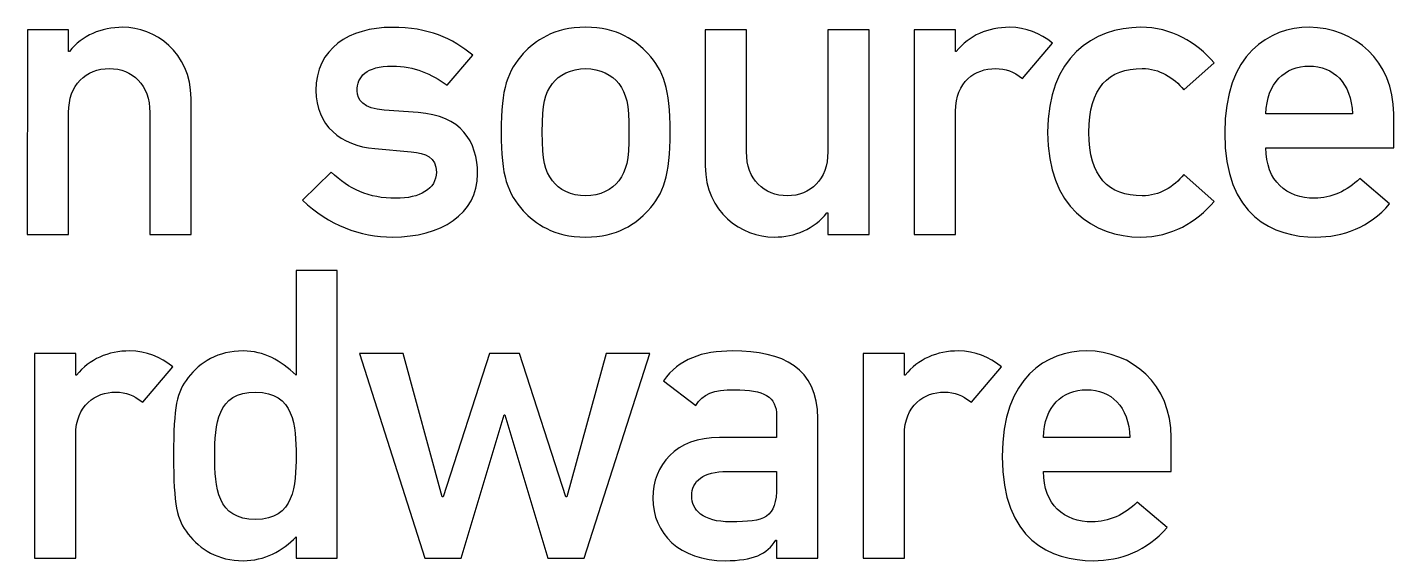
# Model space of a CAD drawing. Extents: x 5 to 486, y 5 to 284.
# Drawn here: x 44.95 to 56.03, y 128.65 to 132.98 of the extents above; entities that cross this region are included whole.
import ezdxf

# ---------------------------------------------------------------- set-up
doc = ezdxf.new("R2010")
doc.units = 0
doc.layers.add('Layer_1', color=7, linetype='CONTINUOUS')

msp = doc.modelspace()

# ---------------------------------------------------------------- linework, layer by layer
at = {"layer": 'Layer_1', "color": 3}
for p, q in [((44.954537, 132.957581), (44.95443, 131.296158)), ((45.288766, 132.957581), (44.954537, 132.957581)), ((45.288766, 132.78066), (45.288766, 132.957581)), ((50.449734, 132.957581), (50.449652, 131.853117)), ((50.783865, 132.957581), (50.449734, 132.957581)), ((50.783865, 131.967946), (50.783865, 132.957581)), ((51.776739, 132.957581), (51.442608, 132.957581)), ((51.442608, 132.957581), (51.442608, 131.967946)), ((51.776739, 131.295978), (51.776739, 132.957581)), ((52.47751, 132.957565), (52.143191, 132.957565)), ((52.143191, 132.957565), (52.143273, 131.296158)), ((52.47751, 132.780644), (52.47751, 132.957565)), ((53.021588, 132.561063), (53.264119, 132.849484)), ((45.295325, 132.78066), (45.288766, 132.78066)), ((48.358701, 132.508515), (48.565049, 132.750856)), ((52.48407, 132.780644), (52.47751, 132.780644)), ((54.328604, 132.46929), (54.574373, 132.688863)), ((46.281623, 131.296158), (46.281623, 132.400442)), ((45.288659, 131.296158), (45.288659, 132.285613)), ((45.947394, 132.285613), (45.947394, 131.296158)), ((48.122648, 132.285703), (47.847362, 132.305217)), ((52.477592, 131.296158), (52.477592, 132.295608)), ((55.69494, 132.275799), (54.993734, 132.275799)), ((56.029259, 132.000611), (56.029259, 132.275897)), ((47.771857, 131.993937), (48.066853, 131.967782)), ((54.993734, 132.000611), (56.029259, 132.000611)), ((47.418015, 131.803906), (47.185389, 131.574593)), ((54.574373, 131.564688), (54.328604, 131.784269)), ((55.996414, 131.545166), (55.753883, 131.751513)), ((51.436048, 131.473087), (51.442608, 131.473087)), ((51.442608, 131.473087), (51.442608, 131.295978)), ((44.95443, 131.296158), (45.288659, 131.296158)), ((45.947394, 131.296158), (46.281623, 131.296158)), ((51.442608, 131.295978), (51.776739, 131.295978)), ((52.143273, 131.296158), (52.477592, 131.296158)), ((47.467152, 131.005146), (47.132923, 131.005146)), ((47.132923, 131.005146), (47.132923, 130.156258)), ((47.467152, 128.671756), (47.467152, 131.005146)), ((45.012365, 130.333178), (45.012357, 128.671756)), ((45.346594, 130.333178), (45.012365, 130.333178)), ((45.346594, 130.156258), (45.346594, 130.333178)), ((47.999857, 130.333178), (47.646014, 130.333178)), ((47.646014, 130.333178), (48.176872, 128.67176)), ((48.317798, 129.169861), (47.999857, 130.333178)), ((48.70116, 130.333178), (48.324368, 129.169861)), ((48.943687, 130.333178), (48.70116, 130.333178)), ((49.320479, 129.169861), (48.943687, 130.333178)), ((49.644897, 130.333178), (49.327234, 129.169861)), ((49.468161, 128.67176), (49.998926, 130.333178)), ((49.998926, 130.333178), (49.644897, 130.333178)), ((51.729389, 130.333178), (51.729282, 128.671756)), ((52.06352, 130.333178), (51.729389, 130.333178)), ((52.06352, 130.156258), (52.06352, 130.333178)), ((45.353154, 130.156258), (45.346594, 130.156258)), ((45.890672, 129.936677), (46.133112, 130.225098)), ((52.070079, 130.156258), (52.06352, 130.156258)), ((52.607409, 129.936677), (52.849939, 130.225098)), ((50.11006, 130.110359), (50.372293, 129.910489)), ((48.471772, 128.67176), (48.819139, 129.835169)), ((48.819139, 129.835169), (48.825708, 129.835169)), ((48.825708, 129.835169), (49.173075, 128.67176)), ((51.027609, 129.825357), (51.027609, 129.651675)), ((51.362018, 128.671756), (51.362018, 129.805655)), ((45.346586, 128.671756), (45.346586, 129.671386)), ((51.027609, 129.651675), (50.565506, 129.651675)), ((52.063413, 128.671756), (52.063413, 129.671386)), ((53.891672, 129.651675), (53.190458, 129.651675)), ((54.225803, 129.376299), (54.225803, 129.651773)), ((50.627958, 129.376487), (51.027699, 129.376487)), ((51.027699, 129.376487), (51.027699, 129.255173)), ((53.190458, 129.376299), (54.225803, 129.376299)), ((48.324368, 129.169861), (48.317798, 129.169861)), ((49.327234, 129.169861), (49.320479, 129.169861)), ((54.193138, 128.920853), (53.950616, 129.12739)), ((47.132923, 128.845446), (47.132923, 128.671756)), ((51.021131, 128.819258), (51.027691, 128.819258)), ((51.027691, 128.819258), (51.027691, 128.671756)), ((45.012357, 128.671756), (45.346586, 128.671756)), ((47.132923, 128.671756), (47.467152, 128.671756)), ((48.176872, 128.67176), (48.471772, 128.67176)), ((49.173075, 128.67176), (49.468161, 128.67176)), ((51.027691, 128.671756), (51.027699, 128.671756)), ((51.027699, 128.671756), (51.362018, 128.671756)), ((51.729282, 128.671756), (52.063413, 128.671756))]:
    msp.add_line(p, q, dxfattribs=at)
for points in [[(45.727821, 132.977292), (45.550892, 132.977292), (45.400069, 132.911699), (45.295325, 132.78066)], [(46.281623, 132.400442), (46.281623, 132.777422), (45.986725, 132.977292), (45.727821, 132.977292)], [(47.912783, 132.977095), (47.56218, 132.977095), (47.293462, 132.803413), (47.293462, 132.465855)], [(48.565049, 132.750856), (48.401173, 132.888544), (48.204631, 132.977095), (47.912783, 132.977095)], [(49.479358, 132.977292), (49.220545, 132.977292), (49.066573, 132.865792), (48.974776, 132.764188)], [(49.984122, 132.764188), (49.892332, 132.865792), (49.738353, 132.977292), (49.479358, 132.977292)], [(52.916746, 132.977275), (52.739825, 132.977275), (52.588904, 132.911682), (52.48407, 132.780644)], [(53.264119, 132.849484), (53.162326, 132.928113), (53.051195, 132.977275), (52.916746, 132.977275)], [(53.978001, 132.977292), (53.594642, 132.977292), (53.224328, 132.734761), (53.224328, 132.125345)], [(54.574373, 132.688863), (54.430297, 132.856076), (54.230247, 132.977292), (53.978001, 132.977292)], [(55.344337, 132.977292), (55.022972, 132.977292), (54.659414, 132.767427), (54.659414, 132.121917)], [(56.029259, 132.275897), (56.029259, 132.705335), (55.711133, 132.977292), (55.344337, 132.977292)], [(48.974776, 132.764188), (48.846992, 132.623171), (48.794436, 132.485664), (48.794436, 132.128395)], [(50.164281, 132.128395), (50.164281, 132.485664), (50.111889, 132.623262), (49.984122, 132.764188)], [(45.288659, 132.285613), (45.288659, 132.511852), (45.429586, 132.642874), (45.61965, 132.642874)], [(45.61965, 132.642874), (45.806467, 132.642874), (45.947394, 132.511852), (45.947394, 132.285613)], [(47.62788, 132.462616), (47.62788, 132.577174), (47.69995, 132.662486), (47.912873, 132.662486)], [(47.912873, 132.662486), (48.093221, 132.662486), (48.227671, 132.600091), (48.358701, 132.508515)], [(49.210812, 132.521617), (49.259761, 132.59049), (49.364784, 132.642931), (49.479342, 132.642931)], [(49.479342, 132.642931), (49.594081, 132.642931), (49.698923, 132.590539), (49.748052, 132.521617)], [(52.477592, 132.295608), (52.477592, 132.53813), (52.638041, 132.642972), (52.802007, 132.642972)], [(52.802007, 132.642972), (52.887319, 132.642972), (52.942934, 132.620015), (53.021588, 132.561063)], [(53.558549, 132.125345), (53.558549, 132.488993), (53.719187, 132.642972), (53.991234, 132.642972)], [(53.991234, 132.642972), (54.128733, 132.642972), (54.246809, 132.570902), (54.328604, 132.46929)], [(54.993734, 132.275799), (55.000293, 132.528324), (55.147705, 132.662585), (55.344337, 132.662585)], [(55.344337, 132.662585), (55.540968, 132.662585), (55.685035, 132.528324), (55.69494, 132.275799)], [(47.293462, 132.465855), (47.293462, 132.180853), (47.496669, 132.016887), (47.771857, 131.993937)], [(47.847362, 132.305217), (47.680248, 132.318418), (47.62788, 132.390537), (47.62788, 132.462616)], [(49.128739, 132.128354), (49.128739, 132.367645), (49.148417, 132.433255), (49.210812, 132.521617)], [(49.748052, 132.521617), (49.810448, 132.433255), (49.829962, 132.367645), (49.829962, 132.125115)], [(48.604372, 131.787598), (48.604372, 132.052889), (48.466864, 132.262754), (48.122648, 132.285703)], [(48.794436, 132.128395), (48.794436, 131.767985), (48.846992, 131.630297), (48.974776, 131.489371)], [(49.210812, 131.731852), (49.148417, 131.820411), (49.128739, 131.885832), (49.128739, 132.128354)], [(49.829962, 132.125115), (49.829962, 131.885832), (49.810448, 131.820411), (49.748052, 131.731852)], [(49.984122, 131.489371), (50.111905, 131.630297), (50.164281, 131.768076), (50.164281, 132.128395)], [(53.224328, 132.125345), (53.224328, 131.518797), (53.594642, 131.276456), (53.978001, 131.276456)], [(53.991234, 131.610587), (53.719285, 131.610587), (53.558549, 131.764747), (53.558549, 132.125345)], [(54.659414, 132.121917), (54.659414, 131.440422), (55.055908, 131.276456), (55.396803, 131.276456)], [(48.066853, 131.967782), (48.181682, 131.958025), (48.270052, 131.921867), (48.270052, 131.803906)], [(51.114765, 131.610677), (50.924792, 131.610677), (50.783865, 131.741888), (50.783865, 131.967946)], [(51.442608, 131.967946), (51.442608, 131.741888), (51.301681, 131.610677), (51.114765, 131.610677)], [(55.390227, 131.590876), (55.16075, 131.590876), (54.993734, 131.728564), (54.993734, 132.000611)], [(47.9423, 131.590983), (47.71948, 131.590983), (47.56218, 131.662889), (47.418015, 131.803906)], [(48.270052, 131.803906), (48.270052, 131.662979), (48.132274, 131.590983), (47.9423, 131.590983)], [(50.449652, 131.853117), (50.449652, 131.476326), (50.74464, 131.276456), (51.006791, 131.276456)], [(47.91621, 131.276357), (48.302898, 131.276357), (48.604372, 131.463093), (48.604372, 131.787598)], [(49.479342, 131.610546), (49.364784, 131.610546), (49.259761, 131.662938), (49.210812, 131.731852)], [(49.748052, 131.731852), (49.698939, 131.662979), (49.594081, 131.610546), (49.479342, 131.610546)], [(54.328604, 131.784269), (54.246694, 131.682674), (54.128733, 131.610587), (53.991234, 131.610587)], [(55.753883, 131.751513), (55.655518, 131.64991), (55.518019, 131.590876), (55.390227, 131.590876)], [(47.185389, 131.574593), (47.398394, 131.374722), (47.647492, 131.276357), (47.91621, 131.276357)], [(48.974776, 131.489371), (49.066573, 131.387767), (49.220545, 131.276456), (49.479358, 131.276456)], [(49.479358, 131.276456), (49.738353, 131.276456), (49.892332, 131.387767), (49.984122, 131.489371)], [(51.006791, 131.276456), (51.180285, 131.276456), (51.331206, 131.342049), (51.436048, 131.473087)], [(53.978001, 131.276456), (54.230337, 131.276456), (54.430396, 131.397762), (54.574373, 131.564688)], [(55.396803, 131.276456), (55.619623, 131.276456), (55.832718, 131.355085), (55.996414, 131.545166)], [(45.78574, 130.352889), (45.608819, 130.352889), (45.457996, 130.287296), (45.353154, 130.156258)], [(46.133112, 130.225098), (46.031509, 130.303727), (45.920189, 130.352889), (45.78574, 130.352889)], [(46.703575, 130.352889), (46.500368, 130.352889), (46.352964, 130.26128), (46.257936, 130.136547)], [(47.132923, 130.156258), (47.00837, 130.274235), (46.874019, 130.352889), (46.703575, 130.352889)], [(50.670528, 130.352889), (50.421521, 130.352889), (50.237844, 130.28746), (50.11006, 130.110359)], [(51.362018, 129.805655), (51.362018, 130.215201), (51.080075, 130.352889), (50.670528, 130.352889)], [(52.502575, 130.352889), (52.325654, 130.352889), (52.174913, 130.287296), (52.070079, 130.156258)], [(52.849939, 130.225098), (52.748336, 130.303727), (52.636836, 130.352889), (52.502575, 130.352889)], [(53.541061, 130.352979), (53.219884, 130.352979), (52.856138, 130.143303), (52.856138, 129.497794)], [(54.225803, 129.651773), (54.225803, 130.081031), (53.908046, 130.352979), (53.541061, 130.352979)], [(46.257936, 130.136547), (46.166147, 130.01875), (46.139959, 129.910677), (46.139959, 129.503992)], [(45.346586, 129.671386), (45.346586, 129.913727), (45.507224, 130.01875), (45.6711, 130.01875)], [(45.6711, 130.01875), (45.756321, 130.01875), (45.812026, 129.995792), (45.890672, 129.936677)], [(46.47418, 129.503992), (46.47418, 129.759756), (46.490578, 130.01875), (46.805171, 130.01875)], [(46.805171, 130.01875), (47.116541, 130.01875), (47.132923, 129.743284), (47.132923, 129.503992)], [(50.372293, 129.910489), (50.431245, 130.005525), (50.513039, 130.038461), (50.686722, 130.038461)], [(50.686722, 130.038461), (50.926005, 130.038461), (51.027609, 129.982543), (51.027609, 129.825357)], [(52.063413, 129.671386), (52.063413, 129.913727), (52.22387, 130.01875), (52.387836, 130.01875)], [(52.387836, 130.01875), (52.473148, 130.01875), (52.528763, 129.995792), (52.607409, 129.936677)], [(53.190458, 129.651675), (53.197017, 129.904011), (53.344429, 130.038461), (53.541061, 130.038461)], [(53.541061, 130.038461), (53.737692, 130.038461), (53.881956, 129.904011), (53.891672, 129.651675)], [(50.565506, 129.651675), (50.208417, 129.651675), (50.02474, 129.425436), (50.02474, 129.160055)], [(46.139959, 129.503992), (46.139959, 129.094445), (46.166114, 128.986373), (46.257936, 128.868387)], [(46.805171, 128.986373), (46.490562, 128.986373), (46.47418, 129.245186), (46.47418, 129.503992)], [(47.132923, 129.503992), (47.132923, 129.26147), (47.116525, 128.986373), (46.805171, 128.986373)], [(52.856138, 129.497794), (52.856138, 128.81611), (53.25264, 128.652143), (53.593527, 128.652143)], [(50.339538, 129.176429), (50.339538, 129.297743), (50.431327, 129.376487), (50.627958, 129.376487)], [(53.586959, 128.966752), (53.357482, 128.966752), (53.190458, 129.10444), (53.190458, 129.376299)], [(51.027699, 129.255173), (51.027699, 128.996179), (50.932671, 128.966752), (50.654146, 128.966752)], [(50.02474, 129.160055), (50.02474, 128.871626), (50.241082, 128.652053), (50.611396, 128.652053)], [(50.654146, 128.966752), (50.428088, 128.966752), (50.339538, 129.065117), (50.339538, 129.176429)], [(53.950616, 129.12739), (53.852251, 129.025606), (53.714563, 128.966752), (53.586959, 128.966752)], [(53.593527, 128.652143), (53.816347, 128.652143), (54.029262, 128.730773), (54.193138, 128.920853)], [(46.257936, 128.868387), (46.352964, 128.743842), (46.500368, 128.652053), (46.703575, 128.652053)], [(46.703575, 128.652053), (46.874019, 128.652053), (47.02808, 128.730847), (47.132923, 128.845446)], [(50.611396, 128.652053), (50.837454, 128.652053), (50.952283, 128.704446), (51.021131, 128.819258)]]:
    msp.add_open_spline(points, degree=3, dxfattribs=at)

doc.saveas('drawing.dxf')
